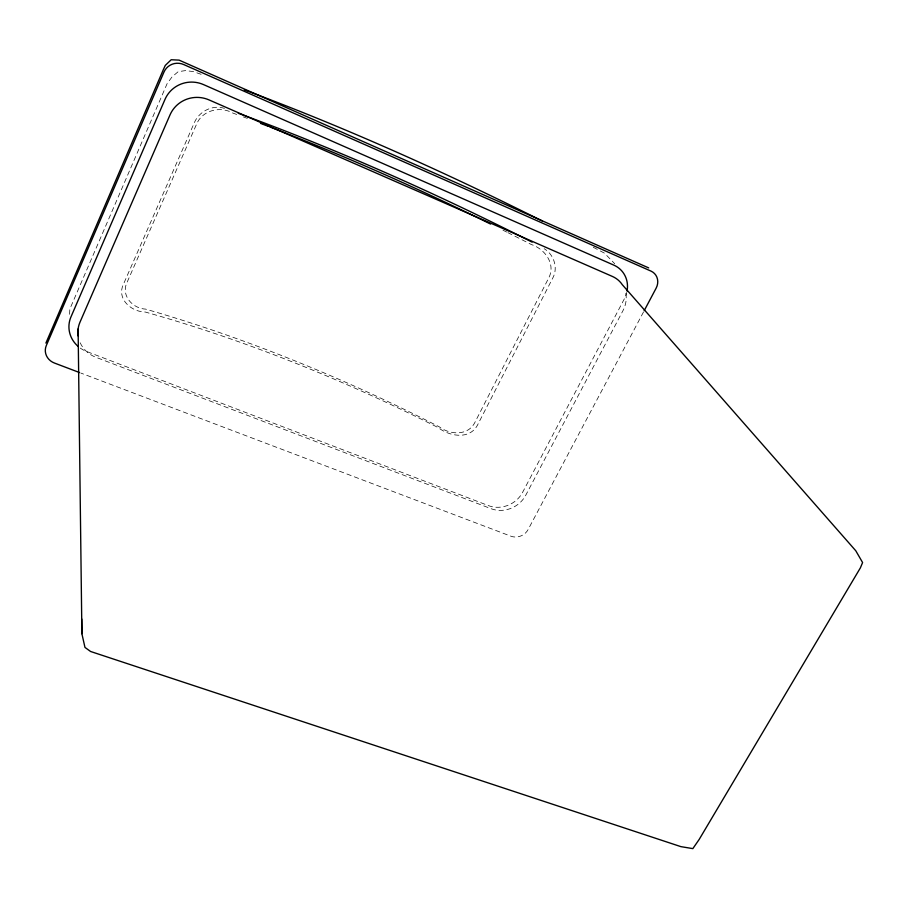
<?xml version="1.0" encoding="UTF-8"?>
<svg xmlns="http://www.w3.org/2000/svg" width="908" height="908" viewBox="0 0 908 908"><rect width="100%" height="100%" fill="white"/><g stroke="black" fill="none" stroke-linecap="round" stroke-linejoin="round"><path stroke-width="0.68" stroke-dasharray="4.54 3.41" d="M69.587 314.327L69.848 309.038L167.117 83.661L172.089 76.84L178.195 71.675L185.538 70.597L193.154 71.55L203.744 75.228M643.522 311.955L528.138 529.523A13.064 11.543 -27 0 1 510.988 536.231L80.903 373.086M224.458 108.392C212.767 104.477 199.454 111.185 194.539 122.24L123.465 284.17C116.326 298.857 131.161 311.83 145.257 312.034A652.387 237.385 26.7 0 1 438.371 427.713C449.642 436.442 469.584 439.96 477.506 425.103L553.131 277.326C558.159 267.281 553.676 254.285 544.153 248.701M593.287 247.271L604.49 253.162L614.727 263.751M80.199 342.793A28.795 26.911 2.2 0 0 95.885 357.275L491.171 508.73A26.411 23.563 -27.5 0 0 525.766 495.223L623.024 310.547A27.49 24.959 -39.8 0 0 625.147 290.685M80.279 348.093A28.398 26.548 3.2 0 0 86.714 351.521L488.549 505.654A25.991 23.211 -27.4 0 0 522.599 492.363L624.341 298.868A27.104 24.641 -40.6 0 0 626.781 292.421M236.693 114.465A684.144 159.456 26.8 0 0 232.732 113.012C220.122 105.861 202.495 110.254 196.639 124.021L127.052 282.388C120.707 295.327 132.454 308.47 145.552 309.106A653.874 237.465 26.6 0 1 439.279 426.828C449.8 434.841 467.756 436.056 474.68 422.844L548.92 277.564C555.878 263.729 544.652 248.837 531.373 244.547A684.144 159.456 26.8 0 0 507.913 232.664M243.299 116.894A684.144 159.456 26.8 0 1 247.271 118.38M502.964 230.201A684.144 159.456 26.8 0 1 506.675 232.051"/><path stroke-width="1.36" d="M45.899 343.076L163.451 69.394L165.29 65.41L171.192 59.746L179.092 60.121L648.687 267.905M644.181 310.706L656.121 288.199A13.779 12.417 -42.2 0 0 650.945 271.083L183.677 64.536A15.05 14.8 32.6 0 0 163.962 72.095L46.319 345.528A14.471 13.404 4.7 0 0 54.435 363.041L79.586 372.575M244.309 89.858C346.084 127.801 445.295 172.418 542.394 221.053M78.111 328.957L81.89 633.716L84.966 647.415L90.607 651.49L680.909 846.642L692.838 848.617L699.183 839.423L860.387 567.852L862.6 562.551L855.767 550.747L622.343 284.76A27.49 24.959 -39.8 0 0 612.378 276.429L209.044 99.914A29.578 29.09 12 0 0 170.012 114.907L80.006 322.136A28.795 26.911 2.2 0 0 78.179 336.005M81.731 618.995L81.89 633.716M78.372 346.618A28.398 26.548 3.2 0 1 70.983 316.858L165.006 99.381A29.226 28.772 18.3 0 1 203.528 84.603L613.853 265.136A27.104 24.641 -40.6 0 1 627.053 291.093M238.225 113.273A683.156 157.708 26.9 0 1 532.099 242.141M260.528 123.374A684.144 159.456 26.8 0 1 268.496 126.416M269.824 126.927A684.144 159.456 26.8 0 1 490.581 224.06"/></g></svg>
